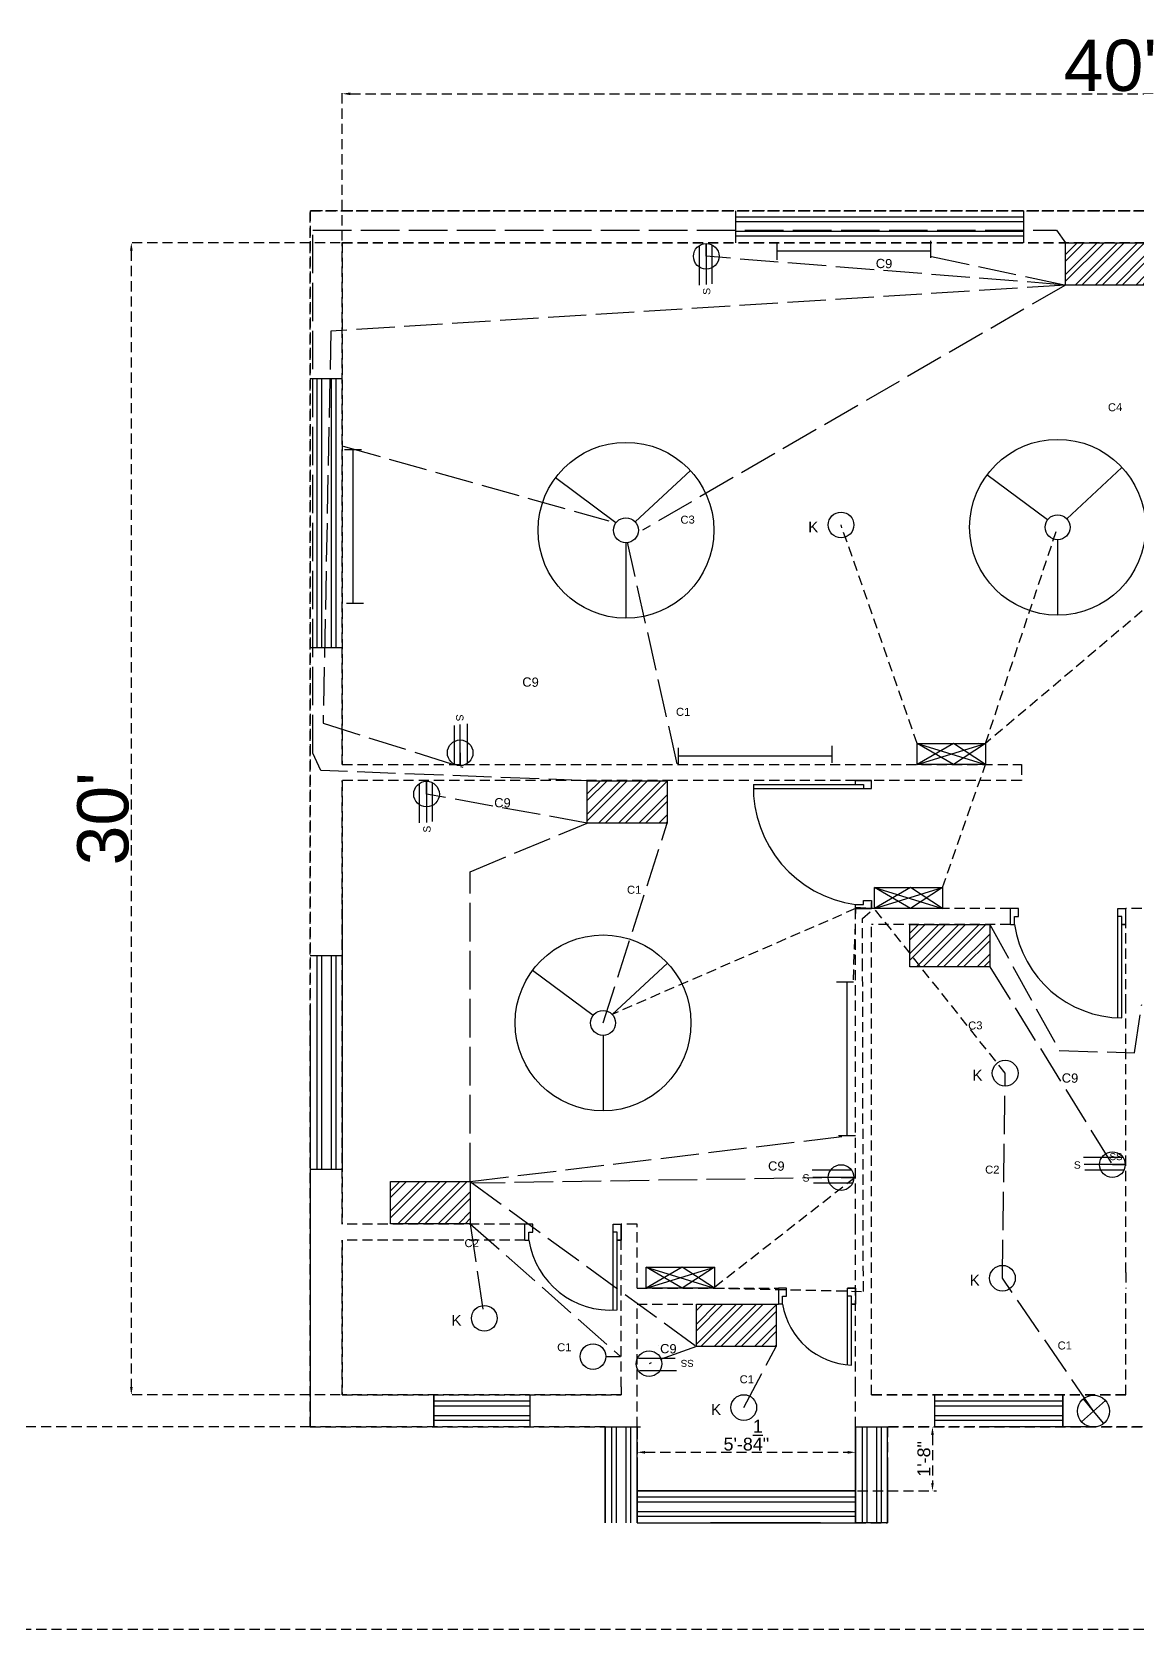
# Model space of a CAD drawing. Header units: millimetres. Extents: x 5814 to 14117, y 764 to 2474.
# Drawn here: x 11445 to 11790, y 1003 to 1504 of the extents above; entities that cross this region are included whole.
import ezdxf

# ---------------------------------------------------------------- set-up
doc = ezdxf.new("R2010")
doc.units = ezdxf.units.MM
doc.linetypes.add('ACAD_ISO02W100', pattern=[15, 12, -3])
doc.linetypes.add('HIDDEN2', pattern=[4.7625, 3.175, -1.5875])
doc.layers.get('0').update_dxf_attribs({"linetype": 'HIDDEN2'})
for name, color, linetype in [('conduit', 7, 'ACAD_ISO02W100'), ('doors', 6, 'Continuous'), ('emfittings', 7, 'Continuous'), ('fittings', 7, 'Continuous'), ('windows', 40, 'Continuous')]:
    doc.layers.add(name, color=color, linetype=linetype)
doc.layers.add('emconduit', color=1, linetype='HIDDEN2', plot=False)
doc.styles.get("Standard").update_dxf_attribs({"font": 'arial.ttf', "height": 4})
doc.dimstyles.new('dim', dxfattribs={"dimtxt": 16, "dimasz": 2.5, "dimexe": 1.25, "dimexo": 0.625, "dimtad": 1, "dimlunit": 4, "dimtxsty": 'Standard', "dimcen": 2.5, "dimadec": 0, "dimazin": 0, "dimtfac": 1, "dimtmove": 0, "dimatfit": 3, "dimfxl": 1, "dimarcsym": 0})

# ---------------------------------------------------------------- blocks, each defined once
blk = doc.blocks.new('*D36')
at = {"color": 0, "lineweight": -2, "transparency": 16777216}
for p, q in [((10978.41, 1067.75), (10978.41, 1003.83)), ((12675.51, 1067.75), (12675.51, 1003.83)), ((12673.01, 1005.08), (10980.91, 1005.08))]:
    blk.add_line(p, q, dxfattribs=at)
at = {"color": 0, "transparency": 16777216}
for points in [[(10980.91, 1005.5), (10980.91, 1004.67), (10978.41, 1005.08)], [(12673.01, 1005.5), (12673.01, 1004.67), (12675.51, 1005.08)]]:
    blk.add_solid(points, dxfattribs=at)
at = {"layer": 'Defpoints', "color": 0, "transparency": 16777216}
for p in [(10978.41, 1068.38), (12675.51, 1068.38), (10978.41, 1005.08)]:
    blk.add_point(p, dxfattribs=at)
at = {"color": 0, "transparency": 16777216, "insert": (11830.99, 1013.88), "char_height": 16, "attachment_point": 5}
blk.add_mtext('141\'-5"', dxfattribs=at)
blk = doc.blocks.new('*D33')
at = {"color": 0, "lineweight": -2, "transparency": 16777216}
for p, q in [((11540.88, 1438.36), (11474.33, 1438.36)), ((11475.58, 1435.86), (11475.58, 1080.88)), ((11540.88, 1078.38), (11474.33, 1078.38))]:
    blk.add_line(p, q, dxfattribs=at)
at = {"color": 0, "transparency": 16777216}
for points in [[(11475.17, 1435.86), (11476, 1435.86), (11475.58, 1438.36)], [(11475.17, 1080.88), (11476, 1080.88), (11475.58, 1078.38)]]:
    blk.add_solid(points, dxfattribs=at)
at = {"layer": 'Defpoints', "color": 0, "transparency": 16777216}
for p in [(11541.51, 1438.36), (11475.58, 1078.38), (11541.51, 1078.38)]:
    blk.add_point(p, dxfattribs=at)
at = {"color": 0, "transparency": 16777216, "insert": (11466.79, 1258.37), "char_height": 16, "attachment_point": 5, "rotation": 90}
blk.add_mtext("30'", dxfattribs=at)
blk = doc.blocks.new('*D34')
at = {"color": 0, "lineweight": -2, "transparency": 16777216}
for p, q in [((11541.51, 1439), (11541.51, 1486.13)), ((11544.01, 1484.88), (12019.01, 1484.86)), ((12021.51, 1438.99), (12021.51, 1486.11))]:
    blk.add_line(p, q, dxfattribs=at)
at = {"color": 0, "transparency": 16777216}
for points in [[(11544.01, 1485.3), (11544.01, 1484.47), (11541.51, 1484.88)], [(12019.01, 1485.28), (12019.01, 1484.45), (12021.51, 1484.86)]]:
    blk.add_solid(points, dxfattribs=at)
at = {"layer": 'Defpoints', "color": 0, "transparency": 16777216}
for p in [(12021.51, 1484.86), (11541.51, 1438.38), (12021.51, 1438.36)]:
    blk.add_point(p, dxfattribs=at)
at = {"color": 0, "transparency": 16777216, "insert": (11781.51, 1493.67), "char_height": 16, "attachment_point": 5, "rotation": 359.9979}
blk.add_mtext("40'", dxfattribs=at)
blk = doc.blocks.new('*D62')
at = {"color": 0, "lineweight": -2, "transparency": 16777216}
for p, q in [((11633.6, 1067.75), (11633.6, 1059.19)), ((11701.9, 1067.75), (11701.9, 1059.19)), ((11636.1, 1060.44), (11699.4, 1060.44))]:
    blk.add_line(p, q, dxfattribs=at)
at = {"color": 0, "transparency": 16777216}
for points in [[(11636.1, 1060.85), (11636.1, 1060.02), (11633.6, 1060.44)], [(11699.4, 1060.85), (11699.4, 1060.02), (11701.9, 1060.44)]]:
    blk.add_solid(points, dxfattribs=at)
at = {"layer": 'Defpoints', "color": 0, "transparency": 16777216}
for p in [(11633.6, 1068.38), (11701.9, 1068.38), (11701.9, 1060.44)]:
    blk.add_point(p, dxfattribs=at)
at = {"color": 0, "transparency": 16777216, "insert": (11667.75, 1065.77), "char_height": 4, "attachment_point": 5}
blk.add_mtext('5\'-8{\\H1x;\\S1/4;}"', dxfattribs=at)
blk = doc.blocks.new('*D63')
at = {"color": 0, "lineweight": -2, "transparency": 16777216}
for p, q in [((11702.53, 1068.38), (11727.16, 1068.38)), ((11725.91, 1065.88), (11725.91, 1050.88)), ((11702.53, 1048.38), (11727.16, 1048.38))]:
    blk.add_line(p, q, dxfattribs=at)
at = {"color": 0, "transparency": 16777216}
for points in [[(11725.49, 1065.88), (11726.33, 1065.88), (11725.91, 1068.38)], [(11725.49, 1050.88), (11726.33, 1050.88), (11725.91, 1048.38)]]:
    blk.add_solid(points, dxfattribs=at)
at = {"layer": 'Defpoints', "color": 0, "transparency": 16777216}
for p in [(11701.9, 1068.38), (11701.9, 1048.38), (11725.91, 1048.38)]:
    blk.add_point(p, dxfattribs=at)
at = {"color": 0, "transparency": 16777216, "insert": (11723.24, 1058.38), "char_height": 4, "attachment_point": 5, "rotation": 90}
blk.add_mtext('1\'-8"', dxfattribs=at)

msp = doc.modelspace()

# ---------------------------------------------------------------- hatches: boundary and pattern name
at = {"layer": 'fittings'}
h = msp.add_hatch(dxfattribs=at)
h.set_pattern_fill('ANSI32', color=256, scale=0.468168)
h.set_pattern_definition([(45, (10890.608, 942.5436), (-3.1532, 3.1532), []), (45, (10892.71, 942.5436), (-3.1532, 3.1532), [])])
h.paths.add_polyline_path([(11792.409, 1425.123), (11792.409, 1438.351), (11767.459, 1438.351), (11767.459, 1425.123)])
h = msp.add_hatch(dxfattribs=at)
h.set_pattern_fill('ANSI32', color=256, scale=0.468168)
h.set_pattern_definition([(45, (11040.0164, 1110.647), (-3.1532, 3.1532), []), (45, (11042.1186, 1110.647), (-3.1532, 3.1532), [])])
h.paths.add_polyline_path([(11643.001, 1257.02), (11643.001, 1270.248), (11618.05, 1270.248), (11618.05, 1257.02)])
h = msp.add_hatch(dxfattribs=at)
h.set_pattern_fill('ANSI32', color=256, scale=0.468168)
h.set_pattern_definition([(45, (10939.2004, 1155.5873), (-3.1532, 3.1532), []), (45, (10941.3025, 1155.5873), (-3.1532, 3.1532), [])])
h.paths.add_polyline_path([(11743.817, 1212.079), (11743.817, 1225.308), (11718.866, 1225.308), (11718.866, 1212.079)])
h = msp.add_hatch(dxfattribs=at)
h.set_pattern_fill('ANSI32', color=256, scale=0.468168)
h.set_pattern_definition([(45, (11101.543, 1235.8175), (-3.1532, 3.1532), []), (45, (11103.645, 1235.8175), (-3.1532, 3.1532), [])])
h.paths.add_polyline_path([(11581.474, 1131.849), (11581.474, 1145.077), (11556.524, 1145.077), (11556.524, 1131.849)])
h = msp.add_hatch(dxfattribs=at)
h.set_pattern_fill('ANSI32', color=256, scale=0.468168)
h.set_pattern_definition([(45, (11005.935, 1274.1594), (-3.1532, 3.1532), []), (45, (11008.0373, 1274.1594), (-3.1532, 3.1532), [])])
h.paths.add_polyline_path([(11677.082, 1093.507), (11677.082, 1106.735), (11652.132, 1106.735), (11652.132, 1093.507)])

# ---------------------------------------------------------------- linework, layer by layer
for p, q in [((11541.505, 1448.362), (11911.505, 1448.362)), ((11541.505, 1448.362), (11911.505, 1448.362)), ((11541.505, 1448.362), (11901.505, 1448.362)), ((11541.505, 1448.362), (11901.505, 1448.362)), ((11541.505, 1275.322), (11541.505, 1438.379)), ((11541.505, 1275.322), (11541.505, 1438.379)), ((11541.505, 1438.379), (11982.526, 1438.379)), ((11541.505, 1438.362), (11949.505, 1438.362)), ((11541.505, 1438.362), (11694.456, 1438.362)), ((11720.478, 1438.362), (11720.478, 1438.379)), ((11541.505, 1275.322), (11753.703, 1275.322)), ((11753.703, 1275.322), (11753.703, 1270.322)), ((11753.703, 1272.822), (11753.703, 1272.822)), ((11541.505, 1131.731), (11541.505, 1270.322)), ((11541.505, 1131.731), (11541.505, 1270.322)), ((11701.904, 1270.322), (11541.505, 1270.322)), ((11701.904, 1270.322), (11706.904, 1270.322)), ((11753.703, 1270.322), (11706.904, 1270.322)), ((11706.904, 1230.308), (11701.904, 1230.308)), ((11750.272, 1230.308), (11706.904, 1230.308)), ((11750.272, 1230.308), (11706.904, 1230.308)), ((11750.272, 1225.308), (11750.272, 1230.308)), ((11786.292, 1200.373), (11786.292, 1230.308)), ((11791.292, 1230.308), (11786.292, 1230.308)), ((11791.292, 1230.308), (11786.292, 1230.308)), ((11786.292, 1225.308), (11786.292, 1230.308)), ((11750.272, 1225.308), (11706.904, 1225.308)), ((11750.272, 1225.308), (11706.904, 1225.308)), ((11786.292, 1116.618), (11786.292, 1200.373)), ((11786.292, 1116.618), (11786.292, 1200.373)), ((11598.578, 1131.731), (11541.505, 1131.731)), ((11598.578, 1126.731), (11598.578, 1131.731)), ((11633.597, 1131.731), (11628.597, 1131.731)), ((11628.597, 1126.731), (11628.597, 1131.731)), ((11633.597, 1111.731), (11633.597, 1131.731)), ((11541.505, 1078.379), (11541.505, 1126.731)), ((11598.578, 1126.731), (11541.505, 1126.731)), ((11541.505, 1078.379), (11541.505, 1126.731)), ((11786.292, 1116.618), (11786.292, 1111.618)), ((11786.292, 1116.618), (11786.292, 1111.618)), ((11633.597, 1111.731), (11677.817, 1111.731)), ((11677.817, 1111.731), (11677.817, 1106.731)), ((11786.292, 1078.379), (11786.292, 1111.618)), ((11633.597, 1106.731), (11677.817, 1106.731)), ((11640.151, 1093.83), (11640.151, 1093.847)), ((11541.505, 1078.379), (11628.597, 1078.379)), ((11628.597, 1080.879), (11628.597, 1078.379)), ((11633.597, 1068.379), (11633.597, 1078.379)), ((11701.904, 1068.379), (11701.904, 1080.879)), ((11706.904, 1078.379), (11786.292, 1078.379)), ((11531.505, 1068.379), (10978.412, 1068.379)), ((11531.505, 1068.379), (11623.597, 1068.379)), ((11531.505, 1068.379), (11623.597, 1068.379)), ((11531.505, 1068.379), (11623.597, 1068.379)), ((11531.505, 1068.379), (11623.597, 1068.379)), ((11623.597, 1068.379), (11623.597, 1038.379)), ((11633.597, 1068.379), (11633.597, 1048.379)), ((11701.904, 1068.379), (11701.904, 1048.379)), ((11701.904, 1068.379), (11701.904, 1038.379)), ((11711.904, 1068.379), (11711.904, 1048.379)), ((11711.904, 1068.379), (11711.904, 1048.379)), ((11711.904, 1048.379), (11711.904, 1038.379)), ((11701.904, 1038.379), (11711.904, 1038.379)), ((11701.904, 1038.379), (11711.904, 1038.379))]:
    msp.add_line(p, q)
for points in [[(11911.505, 1448.362), (11531.505, 1448.362), (11531.505, 1068.379), (11634.682, 1068.379)], [(11911.505, 1448.362), (11531.505, 1448.362), (11531.505, 1068.379), (11634.682, 1068.379)], [(11623.597, 1068.379), (11531.505, 1068.379), (11531.505, 1448.362), (11901.505, 1448.362)], [(11901.505, 1448.362), (11531.505, 1448.362), (11531.505, 1068.379), (11623.597, 1068.379)], [(11901.505, 1448.362), (11531.505, 1448.362), (11531.505, 1068.379), (11623.597, 1068.379)], [(11901.505, 1448.362), (11531.505, 1448.362), (11531.505, 1068.379), (11623.597, 1068.379)], [(11623.597, 1068.379), (11531.505, 1068.379), (11531.505, 1448.362), (11901.505, 1448.362)], [(11901.505, 1448.362), (11531.505, 1448.362), (11531.505, 1068.379), (11623.597, 1068.379)], [(11901.505, 1448.362), (11531.505, 1448.362), (11531.505, 1068.379), (11623.597, 1068.379)], [(11901.505, 1448.362), (11531.505, 1448.362), (11531.505, 1068.379), (11623.597, 1068.379)], [(11541.505, 1275.322), (11541.505, 1438.379), (11982.526, 1438.379)], [(11949.505, 1438.362), (11541.505, 1438.362), (11541.505, 1275.322)], [(11949.505, 1438.362), (11541.505, 1438.362), (11541.505, 1275.322)], [(11541.505, 1270.322), (11541.505, 1131.731)], [(11541.505, 1131.731), (11541.505, 1270.322)], [(11541.505, 1270.322), (11541.505, 1131.731)], [(11701.904, 1131.731), (11701.904, 1230.308)], [(11701.904, 1131.731), (11701.904, 1230.308)], [(11706.904, 1116.618), (11706.904, 1225.308)], [(11706.904, 1116.618), (11706.904, 1225.308)], [(11531.505, 1198.362), (11531.505, 1068.379), (11623.597, 1068.379)], [(11531.505, 1198.362), (11531.505, 1068.379), (11623.597, 1068.379)], [(11531.505, 1198.362), (11531.505, 1068.379), (11623.597, 1068.379)], [(11531.505, 1198.362), (11531.505, 1068.379), (11623.597, 1068.379)], [(11628.597, 1080.879), (11628.597, 1131.731)], [(11701.904, 1080.879), (11701.904, 1131.731)], [(11541.505, 1126.731), (11541.505, 1078.379), (11628.597, 1078.379)], [(11628.597, 1078.379), (11541.505, 1078.379), (11541.505, 1126.731)], [(11541.505, 1126.731), (11541.505, 1078.379), (11628.597, 1078.379)], [(11541.505, 1126.731), (11541.505, 1078.379), (11628.597, 1078.379)], [(11541.505, 1126.731), (11541.505, 1078.379), (11628.597, 1078.379)], [(11706.904, 1078.379), (11706.904, 1116.618)], [(11633.597, 1078.379), (11633.597, 1106.731)], [(11706.904, 1078.379), (11786.292, 1078.379)], [(11786.292, 1078.379), (11706.904, 1078.379)], [(11706.904, 1078.379), (11786.292, 1078.379)], [(11934.413, 1068.379), (11711.904, 1068.379)], [(11711.904, 1068.379), (11934.413, 1068.379)], [(11711.904, 1068.379), (11934.413, 1068.379)], [(11711.904, 1068.379), (11934.413, 1068.379)], [(11711.904, 1068.379), (11929.413, 1068.379)], [(11711.904, 1068.379), (11929.413, 1068.379)], [(11711.904, 1068.379), (11929.413, 1068.379)], [(11711.904, 1068.379), (11929.413, 1068.379)]]:
    msp.add_lwpolyline(points)
at = {"layer": 'conduit'}
for p, q in [((11532.33, 1278.859), (11532.33, 1442.237)), ((11532.33, 1442.237), (11764.715, 1442.237)), ((11764.715, 1442.237), (11767.459, 1438.351)), ((11767.459, 1425.123), (11655.222, 1434.105)), ((11725.597, 1434.019), (11767.459, 1425.123)), ((11767.459, 1425.123), (11537.903, 1410.743)), ((11767.459, 1425.123), (11635.28, 1348.53)), ((11537.903, 1410.743), (11535.524, 1288.206)), ((11541.744, 1374.813), (11624.769, 1351.441)), ((11646.105, 1275.555), (11630.6, 1344.782)), ((11535.524, 1288.206), (11579.136, 1274.473)), ((11534.805, 1273.465), (11532.33, 1278.859)), ((11618.05, 1270.248), (11534.805, 1273.465)), ((11618.05, 1257.02), (11567.822, 1266.082)), ((11581.474, 1241.844), (11618.05, 1257.02)), ((11643.001, 1257.02), (11618.05, 1257.02)), ((11622.973, 1194.597), (11643.001, 1257.02)), ((11581.474, 1145.077), (11581.474, 1241.844)), ((11743.817, 1225.308), (11765.528, 1185.983)), ((11743.817, 1212.079), (11782.13, 1150.314)), ((11789.01, 1185.242), (11791.292, 1200.373)), ((11765.528, 1185.983), (11789.01, 1185.242)), ((11747.779, 1114.838), (11748.628, 1178.894)), ((11581.474, 1145.077), (11699.172, 1159.305)), ((11697.345, 1146.286), (11581.474, 1144.515)), ((11581.474, 1145.077), (11652.132, 1093.507)), ((11581.474, 1131.849), (11628.467, 1090.352)), ((11581.474, 1131.849), (11585.872, 1102.312)), ((11776.248, 1073.28), (11747.779, 1114.838)), ((11652.132, 1093.507), (11637.357, 1088.133)), ((11677.082, 1093.507), (11652.132, 1093.507)), ((11666.964, 1074.43), (11677.082, 1093.507))]:
    msp.add_line(p, q, dxfattribs=at)
at = {"layer": 'doors', "color": 215, "true_color": 0xa953a0}
for p, q in [((11669.957, 1269.072), (11704.404, 1269.072)), ((11669.98, 1267.822), (11706.904, 1267.822)), ((11678.153, 1267.822), (11706.904, 1267.822)), ((11678.189, 1269.072), (11704.404, 1269.072)), ((11701.904, 1270.322), (11706.904, 1270.322)), ((11704.404, 1269.072), (11704.404, 1267.822)), ((11704.404, 1269.072), (11704.404, 1267.822)), ((11706.904, 1267.822), (11706.904, 1270.322)), ((11704.404, 1232.803), (11706.904, 1232.803)), ((11704.404, 1231.553), (11704.404, 1232.803)), ((11704.404, 1232.803), (11706.904, 1232.803)), ((11704.404, 1231.553), (11704.404, 1232.803)), ((11706.904, 1232.803), (11706.904, 1230.303)), ((11706.904, 1232.803), (11706.904, 1230.303)), ((11701.904, 1231.553), (11704.404, 1231.553)), ((11701.904, 1230.303), (11701.904, 1231.553)), ((11701.904, 1231.553), (11704.404, 1231.553)), ((11701.904, 1230.303), (11701.904, 1231.553)), ((11701.904, 1230.303), (11706.904, 1230.303)), ((11701.904, 1230.303), (11706.904, 1230.303)), ((11750.272, 1225.308), (11750.272, 1230.308)), ((11752.772, 1230.308), (11750.272, 1230.308)), ((11750.272, 1225.308), (11750.272, 1230.308)), ((11752.772, 1230.308), (11750.272, 1230.308)), ((11751.522, 1225.308), (11751.522, 1227.808)), ((11751.522, 1225.308), (11751.522, 1227.808)), ((11751.522, 1227.808), (11752.772, 1227.808)), ((11751.522, 1225.308), (11751.522, 1227.808)), ((11751.522, 1225.308), (11751.522, 1227.808)), ((11751.522, 1227.808), (11752.772, 1227.808)), ((11752.772, 1227.808), (11752.772, 1230.308)), ((11752.772, 1227.808), (11752.772, 1230.308)), ((11752.772, 1227.808), (11752.772, 1230.308)), ((11752.772, 1227.808), (11752.772, 1230.308)), ((11783.792, 1196.18), (11783.792, 1230.308)), ((11783.792, 1230.308), (11786.292, 1230.308)), ((11783.792, 1196.18), (11783.792, 1230.308)), ((11783.792, 1230.308), (11786.292, 1230.308)), ((11785.042, 1227.808), (11783.792, 1227.808)), ((11785.042, 1227.808), (11783.792, 1227.808)), ((11785.042, 1196.145), (11785.042, 1227.808)), ((11785.042, 1196.145), (11785.042, 1227.808)), ((11786.292, 1225.308), (11786.292, 1230.308)), ((11786.292, 1225.308), (11786.292, 1230.308)), ((11750.272, 1225.308), (11751.522, 1225.308)), ((11750.272, 1225.308), (11751.522, 1225.308)), ((11598.578, 1126.731), (11598.578, 1131.731)), ((11601.078, 1131.731), (11598.578, 1131.731)), ((11599.828, 1126.731), (11599.828, 1129.231)), ((11599.828, 1126.731), (11599.828, 1129.231)), ((11599.828, 1129.231), (11601.078, 1129.231)), ((11601.078, 1129.231), (11601.078, 1131.731)), ((11601.078, 1129.231), (11601.078, 1131.731)), ((11626.097, 1107.774), (11626.097, 1131.731)), ((11626.097, 1104.854), (11626.097, 1131.731)), ((11626.097, 1131.731), (11628.597, 1131.731)), ((11627.347, 1129.231), (11626.097, 1129.231)), ((11627.347, 1129.231), (11626.097, 1129.231)), ((11627.347, 1107.677), (11627.347, 1129.231)), ((11627.347, 1104.92), (11627.347, 1129.231)), ((11628.597, 1131.731), (11628.597, 1126.731)), ((11628.597, 1126.731), (11628.597, 1131.731)), ((11598.578, 1126.731), (11599.828, 1126.731)), ((11628.597, 1126.731), (11627.347, 1126.731)), ((11627.347, 1126.731), (11628.597, 1126.731)), ((11680.317, 1111.731), (11677.817, 1111.731)), ((11680.317, 1111.731), (11677.817, 1111.731)), ((11677.817, 1111.731), (11677.817, 1106.731)), ((11679.067, 1106.731), (11679.067, 1109.231)), ((11679.067, 1109.231), (11680.317, 1109.231)), ((11680.317, 1109.231), (11680.317, 1111.731)), ((11701.904, 1111.731), (11699.404, 1111.731)), ((11699.404, 1087.758), (11699.404, 1111.731)), ((11699.404, 1111.731), (11701.904, 1111.731)), ((11701.904, 1111.731), (11699.404, 1111.731)), ((11699.404, 1087.774), (11699.404, 1111.731)), ((11700.654, 1109.231), (11699.404, 1109.231)), ((11700.654, 1109.231), (11699.404, 1109.231)), ((11700.654, 1087.677), (11700.654, 1109.231)), ((11700.654, 1087.677), (11700.654, 1109.231)), ((11679.067, 1106.731), (11677.817, 1106.731)), ((11700.654, 1106.731), (11701.904, 1106.731))]:
    msp.add_line(p, q, dxfattribs=at)
at = {"layer": 'doors'}
for p, q in [((11706.904, 1270.322), (11701.904, 1270.322)), ((11706.904, 1267.822), (11706.904, 1270.322)), ((11786.292, 1225.308), (11785.042, 1225.308)), ((11786.292, 1225.308), (11785.042, 1225.308)), ((11701.904, 1111.731), (11701.904, 1106.731)), ((11701.904, 1111.731), (11701.904, 1106.731)), ((11701.904, 1106.731), (11700.654, 1106.731)), ((11701.904, 1106.731), (11700.654, 1106.731))]:
    msp.add_line(p, q, dxfattribs=at)
at = {"layer": 'doors', "color": 215, "true_color": 0xa953a0}
for points in [[(11701.904, 1269.072), (11701.904, 1270.322)], [(11701.904, 1269.072), (11701.904, 1270.322)], [(11706.904, 1230.303), (11706.904, 1232.248)], [(11706.904, 1230.303), (11706.904, 1232.248)], [(11785.042, 1225.308), (11786.292, 1225.308)], [(11785.042, 1225.308), (11786.292, 1225.308)], [(11627.347, 1126.731), (11628.597, 1126.731)]]:
    msp.add_lwpolyline(points, dxfattribs=at)
at = {"layer": 'doors'}
msp.add_lwpolyline([(11706.904, 1267.822), (11706.904, 1270.322)], dxfattribs=at)
at = {"layer": 'doors', "color": 215, "true_color": 0xa953a0}
for centre, radius, start, end in [((11706.965, 1268.223), 37.018, 178.68502, 262.1411), ((11785.396, 1230.397), 34.254, 188.54476, 269.40715), ((11785.396, 1230.397), 34.254, 188.54476, 269.40715), ((11625.371, 1130.693), 25.849, 188.81558, 274.38491), ((11701.5, 1110.391), 22.73, 189.26547, 267.86572)]:
    msp.add_arc(centre, radius, start, end, dxfattribs=at)
at = {"layer": 'emconduit'}
for p, q in [((11856.892, 1378.682), (11742.466, 1281.861)), ((11721.16, 1281.861), (11697.338, 1350.175)), ((11742.466, 1281.861), (11765.003, 1349.448)), ((11729.062, 1236.852), (11742.466, 1275.322)), ((11701.904, 1230.308), (11625.831, 1197.253)), ((11701.904, 1230.303), (11701.047, 1207.184)), ((11701.904, 1230.763), (11707.755, 1230.313)), ((11704.052, 1227.235), (11707.755, 1230.313)), ((11704.089, 1211.538), (11704.052, 1227.235)), ((11748.628, 1178.894), (11707.755, 1230.313)), ((11704.325, 1110.72), (11704.089, 1211.538)), ((11657.868, 1112.131), (11701.639, 1146.336)), ((11657.754, 1111.75), (11704.325, 1110.72))]:
    msp.add_line(p, q, dxfattribs=at)
at = {"layer": 'emfittings'}
for p, q in [((11732.438, 1281.861), (11721.16, 1275.322)), ((11721.16, 1275.322), (11742.466, 1281.861)), ((11732.438, 1275.322), (11721.16, 1281.861)), ((11721.16, 1281.861), (11742.466, 1275.322)), ((11742.466, 1275.322), (11732.438, 1281.861)), ((11742.466, 1281.861), (11732.438, 1275.322)), ((11719.033, 1236.852), (11707.755, 1230.313)), ((11707.755, 1230.313), (11729.062, 1236.852)), ((11719.033, 1230.313), (11707.755, 1236.852)), ((11707.755, 1236.852), (11729.062, 1230.313)), ((11729.062, 1230.313), (11719.033, 1236.852)), ((11729.062, 1236.852), (11719.033, 1230.313)), ((11647.726, 1118.289), (11636.448, 1111.75)), ((11636.448, 1111.75), (11657.754, 1118.289)), ((11647.726, 1111.75), (11636.448, 1118.289)), ((11636.448, 1118.289), (11657.754, 1111.75)), ((11657.754, 1111.75), (11647.726, 1118.289)), ((11657.754, 1118.289), (11647.726, 1111.75))]:
    msp.add_line(p, q, dxfattribs=at)
for points in [[(11742.466, 1275.322), (11721.16, 1275.322), (11721.16, 1281.861), (11742.466, 1281.861)], [(11729.062, 1230.313), (11707.755, 1230.313), (11707.755, 1236.852), (11729.062, 1236.852)], [(11657.754, 1111.75), (11636.448, 1111.75), (11636.448, 1118.289), (11657.754, 1118.289)]]:
    msp.add_lwpolyline(points, close=True, dxfattribs=at)
at = {"layer": 'fittings'}
for p, q in [((11652.971, 1437.289), (11652.971, 1425.105)), ((11655.222, 1434.105), (11655.222, 1438.004)), ((11655.222, 1438.004), (11655.222, 1425.257)), ((11656.994, 1437.579), (11656.994, 1425.533)), ((11677.382, 1433.037), (11677.382, 1438.344)), ((11725.382, 1433.634), (11725.382, 1438.941)), ((11685.729, 1435.69), (11677.382, 1435.69)), ((11725.382, 1435.69), (11677.382, 1435.69)), ((11725.382, 1435.69), (11685.729, 1435.69)), ((11542.224, 1373.711), (11547.532, 1373.711)), ((11544.878, 1365.364), (11544.878, 1373.711)), ((11544.878, 1325.711), (11544.878, 1373.711)), ((11632.998, 1351.169), (11650.263, 1367.215)), ((11767.862, 1352.105), (11785.127, 1368.151)), ((11544.878, 1325.711), (11544.878, 1365.364)), ((11627.005, 1350.837), (11608.07, 1364.874)), ((11761.868, 1351.772), (11742.933, 1365.809)), ((11630.14, 1344.61), (11630.14, 1321.039)), ((11765.003, 1345.546), (11765.003, 1321.975)), ((11542.822, 1325.711), (11548.129, 1325.711)), ((11576.555, 1275.513), (11576.555, 1287.559)), ((11578.327, 1275.087), (11578.327, 1287.835)), ((11580.578, 1275.803), (11580.578, 1287.987)), ((11578.327, 1278.987), (11578.327, 1275.087)), ((11646.534, 1275.261), (11646.534, 1280.568)), ((11654.881, 1277.915), (11646.534, 1277.915)), ((11694.534, 1277.915), (11646.534, 1277.915)), ((11694.534, 1277.915), (11654.881, 1277.915)), ((11694.534, 1275.858), (11694.534, 1281.166)), ((11565.571, 1269.266), (11565.571, 1257.082)), ((11567.822, 1266.082), (11567.822, 1269.981)), ((11567.822, 1269.981), (11567.822, 1257.234)), ((11569.594, 1269.556), (11569.594, 1257.51)), ((11625.831, 1197.253), (11643.096, 1213.3)), ((11619.838, 1196.921), (11600.903, 1210.958)), ((11701.228, 1207.305), (11695.921, 1207.305)), ((11699.172, 1207.305), (11699.172, 1167.651)), ((11699.172, 1207.305), (11699.172, 1159.305)), ((11622.973, 1190.694), (11622.973, 1167.124)), ((11699.172, 1167.651), (11699.172, 1159.305)), ((11701.826, 1159.305), (11696.518, 1159.305)), ((11785.314, 1152.565), (11773.13, 1152.565)), ((11700.529, 1148.537), (11688.345, 1148.537)), ((11786.029, 1150.314), (11773.282, 1150.314)), ((11785.604, 1148.542), (11773.558, 1148.542)), ((11782.13, 1150.314), (11786.029, 1150.314)), ((11701.244, 1146.286), (11688.496, 1146.286)), ((11700.818, 1144.515), (11688.773, 1144.515)), ((11697.345, 1146.286), (11701.244, 1146.286)), ((11623.839, 1090.352), (11628.467, 1090.352)), ((11634.05, 1089.819), (11645.516, 1089.819)), ((11634.326, 1085.99), (11645.924, 1085.99)), ((11776.248, 1073.28), (11773.052, 1077.125)), ((11772.5, 1069.97), (11779.996, 1076.589)), ((11779.444, 1069.434), (11776.248, 1073.28))]:
    msp.add_line(p, q, dxfattribs=at)
for points in [[(11792.409, 1425.123), (11767.459, 1425.123), (11767.459, 1438.351), (11792.409, 1438.351)], [(11643.001, 1257.02), (11618.05, 1257.02), (11618.05, 1270.248), (11643.001, 1270.248)], [(11743.817, 1212.079), (11718.866, 1212.079), (11718.866, 1225.308), (11743.817, 1225.308)], [(11581.474, 1131.849), (11556.524, 1131.849), (11556.524, 1145.077), (11581.474, 1145.077)], [(11677.082, 1093.507), (11652.132, 1093.507), (11652.132, 1106.735), (11677.082, 1106.735)]]:
    msp.add_lwpolyline(points, close=True, dxfattribs=at)
for centre, radius in [((11655.222, 1434.105), 4), ((11630.14, 1348.512), 27.473), ((11765.003, 1349.448), 27.473), ((11630.14, 1348.512), 3.903), ((11697.338, 1350.175), 4.013), ((11765.003, 1349.448), 3.903), ((11578.327, 1278.987), 4), ((11567.822, 1266.082), 4), ((11622.973, 1194.597), 27.473), ((11622.973, 1194.597), 3.903), ((11748.628, 1178.894), 4.013), ((11782.13, 1150.314), 4), ((11697.345, 1146.286), 4), ((11747.779, 1114.838), 4.013), ((11585.872, 1102.312), 4.013), ((11619.839, 1090.352), 4), ((11637.357, 1088.133), 4), ((11666.964, 1074.43), 4.013), ((11776.248, 1073.28), 5)]:
    msp.add_circle(centre, radius, dxfattribs=at)
at = {"layer": 'windows'}
for p, q in [((11664.456, 1438.362), (11664.456, 1448.362)), ((11694.456, 1438.362), (11694.456, 1438.379)), ((11724.456, 1438.362), (11724.456, 1438.379)), ((11740.427, 1282.315), (11740.427, 1282.332)), ((11570.097, 1078.379), (11570.097, 1068.379)), ((11766.597, 1068.379), (11766.597, 1078.379)), ((11623.597, 1038.379), (11623.597, 1068.379)), ((11623.597, 1068.379), (11633.597, 1068.379)), ((11633.597, 1038.379), (11633.597, 1068.379)), ((11633.597, 1038.379), (11633.597, 1068.379)), ((11701.904, 1038.379), (11701.904, 1068.379)), ((11701.904, 1068.379), (11711.904, 1068.379)), ((11711.904, 1038.379), (11711.904, 1068.379)), ((11711.904, 1038.379), (11711.904, 1068.379)), ((11775.384, 1068.379), (11741.049, 1068.379)), ((11633.597, 1057.368), (11633.597, 1038.379)), ((11711.904, 1057.368), (11711.904, 1038.379)), ((11633.597, 1048.379), (11701.904, 1048.379)), ((11701.904, 1050.879), (11701.904, 1038.379)), ((11711.904, 1048.379), (11711.904, 1038.379)), ((11633.597, 1038.379), (11701.904, 1038.379)), ((11633.597, 1038.379), (11701.904, 1038.379)), ((11690.892, 1038.379), (11656.557, 1038.379))]:
    msp.add_line(p, q, dxfattribs=at)
at = {"layer": 'windows', "color": 31, "true_color": 0xfecc66}
for p, q in [((11664.456, 1438.362), (11664.456, 1448.362)), ((11754.456, 1438.362), (11754.456, 1448.362)), ((11541.505, 1395.822), (11531.505, 1395.822)), ((11541.505, 1395.822), (11531.505, 1395.822)), ((11541.505, 1311.822), (11531.505, 1311.822)), ((11541.505, 1215.567), (11531.505, 1215.567)), ((11541.505, 1148.845), (11531.505, 1148.845)), ((11570.097, 1068.379), (11570.097, 1078.379)), ((11600.097, 1078.379), (11600.097, 1068.379)), ((11726.599, 1068.379), (11726.599, 1078.379)), ((11766.597, 1078.379), (11766.597, 1068.379)), ((11623.597, 1068.379), (11633.597, 1068.379)), ((11701.904, 1068.379), (11711.904, 1068.379)), ((11701.904, 1048.379), (11701.904, 1038.379)), ((11711.904, 1038.379), (11711.904, 1048.379)), ((11711.904, 1038.379), (11701.904, 1038.379))]:
    msp.add_line(p, q, dxfattribs=at)
for points in [[(11754.456, 1446.362), (11664.456, 1446.362)], [(11754.456, 1444.862), (11664.456, 1444.862)], [(11754.456, 1441.862), (11664.456, 1441.862)], [(11754.456, 1440.362), (11664.456, 1440.362)], [(11533.505, 1395.822), (11533.505, 1311.822)], [(11535.005, 1395.822), (11535.005, 1311.822)], [(11538.005, 1395.822), (11538.005, 1311.822)], [(11539.505, 1395.822), (11539.505, 1311.822)], [(11533.505, 1215.567), (11533.505, 1182.141)], [(11533.505, 1215.567), (11533.505, 1148.845)], [(11535.005, 1215.567), (11535.005, 1182.141)], [(11535.005, 1215.567), (11535.005, 1148.845)], [(11538.005, 1215.567), (11538.005, 1182.141)], [(11538.005, 1215.567), (11538.005, 1148.845)], [(11539.505, 1215.567), (11539.505, 1182.141)], [(11539.505, 1215.567), (11539.505, 1148.845)], [(11600.097, 1076.379), (11570.097, 1076.379)], [(11600.097, 1074.879), (11570.097, 1074.879)], [(11600.097, 1071.879), (11570.097, 1071.879)], [(11766.597, 1076.379), (11726.599, 1076.379)], [(11766.597, 1074.879), (11726.599, 1074.879)], [(11766.597, 1071.879), (11726.599, 1071.879)], [(11600.097, 1070.379), (11570.097, 1070.379)], [(11625.597, 1068.379), (11625.597, 1038.379)], [(11627.097, 1068.379), (11627.097, 1038.379)], [(11630.097, 1068.379), (11630.097, 1038.379)], [(11631.597, 1068.379), (11631.597, 1038.379)], [(11703.904, 1068.379), (11703.904, 1038.379)], [(11705.404, 1068.379), (11705.404, 1038.379)], [(11708.404, 1068.379), (11708.404, 1038.379)], [(11709.904, 1068.379), (11709.904, 1038.379)], [(11766.597, 1070.379), (11726.599, 1070.379)], [(11701.904, 1046.379), (11633.597, 1046.379)], [(11701.904, 1044.879), (11633.597, 1044.879)], [(11701.904, 1041.879), (11633.597, 1041.879)], [(11701.904, 1040.379), (11633.597, 1040.379)]]:
    msp.add_lwpolyline(points, dxfattribs=at)
at = {"layer": 'windows'}
for points in [[(11541.505, 1232.989), (11541.505, 1148.845)], [(11726.599, 1068.379), (11726.599, 1078.379)], [(11623.597, 1038.379), (11623.597, 1068.379)], [(11623.597, 1068.379), (11623.597, 1038.379)], [(11623.597, 1038.379), (11623.597, 1068.379)], [(11623.597, 1038.379), (11623.597, 1068.379)], [(11701.904, 1038.379), (11701.904, 1068.379)], [(11701.904, 1068.379), (11701.904, 1038.379)], [(11701.904, 1038.379), (11701.904, 1068.379)], [(11701.904, 1038.379), (11701.904, 1068.379)], [(11633.597, 1048.379), (11701.904, 1048.379)], [(11701.904, 1048.379), (11633.597, 1048.379)], [(11633.597, 1048.379), (11701.904, 1048.379)], [(11633.597, 1048.379), (11701.904, 1048.379)]]:
    msp.add_lwpolyline(points, dxfattribs=at)

# ---------------------------------------------------------------- texts
at = {"layer": 'conduit'}
for s, height, rotation, p in [('C9', 2.8915, 358.9405, (11708.173, 1430.447)), ('C4', 2.5, 1.12186, (11780.768, 1385.667)), ('C3', 2.5, 1.12186, (11647.188, 1350.533)), ('C9', 2.8915, 358.9405, (11597.711, 1299.676)), ('C9', 2.8915, 358.9405, (11588.935, 1261.979)), ('C3', 2.5, 1.12186, (11737.092, 1192.507)), ('C9', 2.8915, 358.9405, (11766.273, 1175.976)), ('C9', 2.8915, 358.9405, (11674.508, 1148.478)), ('C9', 2.8915, 358.9405, (11640.775, 1091.412))]:
    msp.add_text(s, height=height, rotation=rotation, dxfattribs=at).set_placement(p)
for s, p in [('C1', (11645.768, 1290.529)), ('C1', (11630.46, 1234.95)), ('C2', (11742.371, 1147.515)), ('C2', (11579.686, 1124.543)), ('C1', (11608.635, 1092.006)), ('C1', (11765.015, 1092.563)), ('C1', (11665.657, 1082.005))]:
    msp.add_text(s, height=2.5, dxfattribs=at).set_placement(p)
at = {"layer": 'fittings'}
for s, height, rotation, p in [('S', 2.296, 90, (11656.485, 1422.076)), ('S', 2.296, 270, (11577.064, 1291.016)), ('S', 2.296, 90, (11569.085, 1254.053)), ('SS', 2.1855, 180, (11651.349, 1089.325))]:
    msp.add_text(s, height=height, rotation=rotation, dxfattribs=at).set_placement(p)
for s, height, p in [('K', 3.387, (11687.081, 1347.841)), ('K', 3.387, (11738.372, 1176.56)), ('SS', 2.1855, (11781.226, 1151.716)), ('S', 2.296, (11685.316, 1145.023)), ('S', 2.296, (11770.101, 1149.051)), ('K', 3.387, (11737.523, 1112.503)), ('K', 3.387, (11575.615, 1099.977)), ('K', 3.387, (11656.708, 1072.096))]:
    msp.add_text(s, height=height, dxfattribs=at).set_placement(p)

# ---------------------------------------------------------------- dimensions: what is measured, and where the dimension line sits
dim = msp.add_aligned_dim(p1=(11541.505, 1438.379), p2=(12021.505, 1438.362), distance=46.503, dimstyle='dim')
dim.commit()
dim.dimension.update_dxf_attribs({"geometry": '*D34', "text_midpoint": (11781.507, 1493.668)})
for base, p1, p2, picture, middle in [((11475.585, 1078.379), (11541.505, 1438.362), (11541.505, 1078.379), '*D33', (11466.785, 1258.371)), ((11725.911, 1048.379), (11701.904, 1068.379), (11701.904, 1048.379), '*D63', (11723.244, 1058.379))]:
    dim = msp.add_linear_dim(base=base, p1=p1, p2=p2, angle=90, dimstyle='dim')
    dim.commit()
    dim.dimension.update_dxf_attribs({"geometry": picture, "text_midpoint": middle})
dim = msp.add_linear_dim(base=(10978.412, 1005.084), p1=(12675.505, 1068.379), p2=(10978.412, 1068.379), dimstyle='dim')
dim.commit()
dim.dimension.update_dxf_attribs({"geometry": '*D36', "text_midpoint": (11830.995, 1005.084), "dimtype": 160})
dim = msp.add_linear_dim(base=(11701.904, 1060.435), p1=(11633.597, 1068.379), p2=(11701.904, 1068.379), dimstyle='dim')
dim.commit()
dim.dimension.update_dxf_attribs({"geometry": '*D62', "text_midpoint": (11667.75, 1065.769)})

doc.saveas('drawing.dxf')
